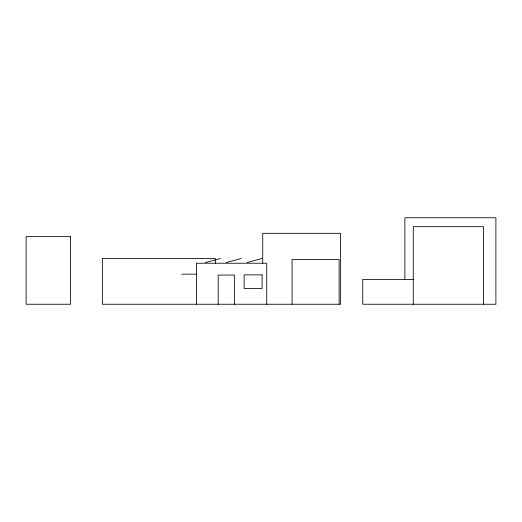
<?xml version="1.0" encoding="UTF-8"?>
<svg xmlns="http://www.w3.org/2000/svg" width="522" height="522" viewBox="0 0 522 522"><rect width="100%" height="100%" fill="white"/><g stroke="black" fill="none" stroke-linecap="round" stroke-linejoin="round"><path stroke-width="0.78" d="M205.42 262.52L220.375 258.514M226.267 262.52L241.216 258.514M247.108 262.52L262.057 258.514M181.773 274.154L196.513 274.154M413.887 279.4L362.764 279.4L362.764 304.241L495.9 304.241L495.9 217.759L404.863 217.759L404.863 279.185M483.489 304.241L483.489 226.678L413.287 226.678L413.287 304.241M339.111 304.241L339.111 259.61L292.052 259.61L292.052 304.241M266.735 304.241L266.735 263.232L196.513 263.232L196.513 304.241M262.742 263.473L262.742 233.301L340.572 233.301L340.572 304.241L102.364 304.241L102.364 258.501L215.305 258.501L215.305 263.316M234.482 304.241L234.482 275.061L218.189 275.061L218.189 304.241M70.555 236.629L26.1 236.629L26.1 304.241L70.555 304.241L70.555 236.629M262.083 274.885L244.139 274.885L244.139 288.601L262.083 288.601L262.083 274.885"/></g></svg>
